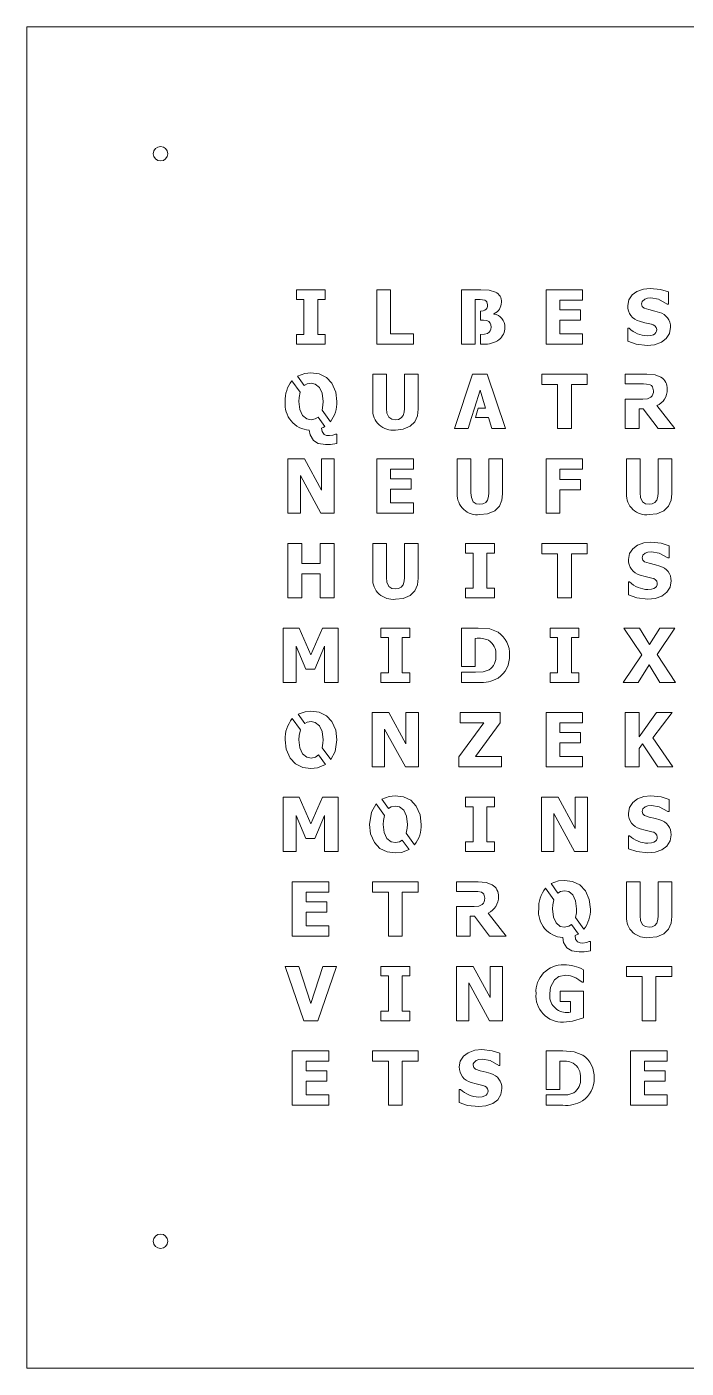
# Model space of a CAD drawing. Header units: millimetres. Extents: x -195 to 195, y -185 to 185.
# Drawn here: x -195 to -13.1, y -185 to 185 of the extents above; entities that cross this region are included whole.
import ezdxf

# ---------------------------------------------------------------- set-up
doc = ezdxf.new("R2010")
doc.units = ezdxf.units.MM

msp = doc.modelspace()

# ---------------------------------------------------------------- linework, layer by layer
at = {"color": 7, "linetype": 'Continuous', "lineweight": 15}
for p, q in [((-195, 185), (-195, -185)), ((195, 185), (-195, 185)), ((-120.64, 112.48), (-112.66, 112.48)), ((-120.64, 109.83), (-120.64, 112.48)), ((-112.66, 112.48), (-112.66, 109.83)), ((-98.42, 112.48), (-94.62, 112.48)), ((-98.42, 97.48), (-98.42, 112.48)), ((-94.62, 112.48), (-94.62, 100.33)), ((-75.09, 112.48), (-69.78, 112.48)), ((-75.09, 97.48), (-75.09, 112.48)), ((-51.76, 112.48), (-41.69, 112.48)), ((-51.76, 97.48), (-51.76, 112.48)), ((-41.69, 112.48), (-41.69, 109.64)), ((-17.98, 111.87), (-17.98, 108.5)), ((-118.55, 109.83), (-120.64, 109.83)), ((-118.55, 100.14), (-118.55, 109.83)), ((-114.75, 109.83), (-114.75, 100.14)), ((-112.66, 109.83), (-114.75, 109.83)), ((-71.29, 109.83), (-71.29, 97.48)), ((-71.03, 109.83), (-71.29, 109.83)), ((-47.96, 109.64), (-47.96, 106.98)), ((-41.69, 109.64), (-47.96, 109.64)), ((-17.98, 108.5), (-18.31, 108.5)), ((-69.79, 104.13), (-69.79, 106.61)), ((-66.13, 105.85), (-66.13, 105.77)), ((-47.96, 106.98), (-42.26, 106.98)), ((-47.96, 104.13), (-47.96, 100.33)), ((-42.26, 104.13), (-47.96, 104.13)), ((-42.26, 106.98), (-42.26, 104.13)), ((-120.64, 100.14), (-118.55, 100.14)), ((-120.64, 97.48), (-120.64, 100.14)), ((-114.75, 100.14), (-112.66, 100.14)), ((-112.66, 100.14), (-112.66, 97.48)), ((-94.62, 100.33), (-88.35, 100.33)), ((-88.35, 100.33), (-88.35, 97.48)), ((-69.79, 97.48), (-69.79, 100.15)), ((-47.96, 100.33), (-41.69, 100.33)), ((-41.69, 100.33), (-41.69, 97.48)), ((-29.18, 101.85), (-28.85, 101.85)), ((-29.18, 98.27), (-29.18, 101.85)), ((-112.66, 97.48), (-120.64, 97.48)), ((-88.35, 97.48), (-98.42, 97.48)), ((-71.29, 97.48), (-75.09, 97.48)), ((-69.1, 97.48), (-69.79, 97.48)), ((-41.69, 97.48), (-51.76, 97.48)), ((-99.58, 89.16), (-95.78, 89.16)), ((-99.58, 79.53), (-99.58, 89.16)), ((-95.78, 89.16), (-95.78, 79.74)), ((-90.84, 89.16), (-87.05, 89.16)), ((-90.84, 79.74), (-90.84, 89.16)), ((-87.05, 89.16), (-87.05, 79.54)), ((-77, 74.16), (-72, 89.16)), ((-72, 89.16), (-67.95, 89.16)), ((-67.95, 89.16), (-62.95, 74.16)), ((-52.93, 89.16), (-40.39, 89.16)), ((-52.93, 86.31), (-52.93, 89.16)), ((-40.39, 89.16), (-40.39, 86.31)), ((-29.89, 89.16), (-23.9, 89.16)), ((-29.89, 86.5), (-29.89, 89.16)), ((-121.87, 87.36), (-119.58, 84.18)), ((-118.45, 86.03), (-120.33, 88.64)), ((-48.56, 86.31), (-52.93, 86.31)), ((-48.56, 74.16), (-48.56, 86.31)), ((-44.76, 86.31), (-44.76, 74.16)), ((-40.39, 86.31), (-44.76, 86.31)), ((-24.86, 86.5), (-29.89, 86.5)), ((-69.97, 84.81), (-71.49, 79.85)), ((-68.46, 79.85), (-69.97, 84.81)), ((-29.89, 82.32), (-25.03, 82.32)), ((-29.89, 74.16), (-29.89, 82.32)), ((-111.24, 76.04), (-113.56, 79.26)), ((-71.49, 79.85), (-72.28, 77.19)), ((-71.24, 77.19), (-70.45, 79.85)), ((-70.45, 79.85), (-68.46, 79.85)), ((-26.09, 79.66), (-26.09, 74.16)), ((-24.92, 79.66), (-26.09, 79.66)), ((-20.8, 74.16), (-24.92, 79.66)), ((-21.2, 80.53), (-16.22, 74.16)), ((-114.66, 77.37), (-112.77, 74.74)), ((-73.2, 74.16), (-77, 74.16)), ((-72.28, 77.19), (-73.2, 74.16)), ((-67.67, 77.19), (-71.24, 77.19)), ((-66.75, 74.16), (-67.67, 77.19)), ((-62.95, 74.16), (-66.75, 74.16)), ((-44.76, 74.16), (-48.56, 74.16)), ((-26.09, 74.16), (-29.89, 74.16)), ((-16.22, 74.16), (-20.8, 74.16)), ((-109.85, 72.64), (-109.48, 72.64)), ((-109.48, 72.64), (-109.48, 70.07)), ((-122.96, 65.83), (-118.38, 65.83)), ((-122.96, 50.83), (-122.96, 65.83)), ((-118.38, 65.83), (-113.66, 57.23)), ((-113.66, 65.83), (-110.24, 65.83)), ((-113.66, 57.23), (-113.66, 65.83)), ((-110.24, 65.83), (-110.24, 50.83)), ((-98.42, 65.83), (-88.35, 65.83)), ((-98.42, 50.83), (-98.42, 65.83)), ((-94.62, 62.98), (-94.62, 60.32)), ((-88.35, 62.98), (-94.62, 62.98)), ((-88.35, 65.83), (-88.35, 62.98)), ((-76.26, 65.83), (-72.47, 65.83)), ((-76.26, 56.2), (-76.26, 65.83)), ((-72.47, 65.83), (-72.47, 56.41)), ((-67.53, 65.83), (-63.73, 65.83)), ((-67.53, 56.41), (-67.53, 65.83)), ((-63.73, 65.83), (-63.73, 56.21)), ((-51.76, 65.83), (-41.69, 65.83)), ((-51.76, 50.83), (-51.76, 65.83)), ((-47.96, 62.98), (-47.96, 60.13)), ((-41.69, 62.98), (-47.96, 62.98)), ((-41.69, 65.83), (-41.69, 62.98)), ((-29.59, 65.83), (-25.79, 65.83)), ((-29.59, 56.2), (-29.59, 65.83)), ((-25.79, 65.83), (-25.79, 56.41)), ((-20.85, 65.83), (-17.06, 65.83)), ((-20.85, 56.41), (-20.85, 65.83)), ((-17.06, 65.83), (-17.06, 56.21)), ((-119.54, 61.28), (-119.54, 50.83)), ((-113.84, 50.83), (-119.54, 61.28)), ((-94.62, 60.32), (-88.92, 60.32)), ((-88.92, 60.32), (-88.92, 57.47)), ((-47.96, 60.13), (-42.26, 60.13)), ((-42.26, 60.13), (-42.26, 57.28)), ((-94.62, 57.47), (-94.62, 53.67)), ((-88.92, 57.47), (-94.62, 57.47)), ((-47.96, 57.28), (-47.96, 50.83)), ((-42.26, 57.28), (-47.96, 57.28)), ((-94.62, 53.67), (-88.35, 53.67)), ((-88.35, 53.67), (-88.35, 50.83)), ((-119.54, 50.83), (-122.96, 50.83)), ((-110.24, 50.83), (-113.84, 50.83)), ((-88.35, 50.83), (-98.42, 50.83)), ((-47.96, 50.83), (-51.76, 50.83)), ((-122.96, 42.49), (-119.16, 42.49)), ((-122.96, 27.5), (-122.96, 42.49)), ((-119.16, 42.49), (-119.16, 36.99)), ((-114.04, 42.49), (-110.24, 42.49)), ((-114.04, 36.99), (-114.04, 42.49)), ((-110.24, 42.49), (-110.24, 27.5)), ((-99.58, 42.49), (-95.78, 42.49)), ((-99.58, 32.87), (-99.58, 42.49)), ((-95.78, 42.49), (-95.78, 33.08)), ((-90.84, 42.49), (-87.05, 42.49)), ((-90.84, 33.08), (-90.84, 42.49)), ((-87.05, 42.49), (-87.05, 32.88)), ((-73.98, 42.49), (-66, 42.49)), ((-73.98, 39.84), (-73.98, 42.49)), ((-66, 42.49), (-66, 39.84)), ((-52.93, 42.49), (-40.39, 42.49)), ((-52.93, 39.65), (-52.93, 42.49)), ((-40.39, 42.49), (-40.39, 39.65)), ((-17.82, 41.88), (-17.82, 38.51)), ((-71.89, 39.84), (-73.98, 39.84)), ((-71.89, 30.15), (-71.89, 39.84)), ((-68.09, 39.84), (-68.09, 30.15)), ((-66, 39.84), (-68.09, 39.84)), ((-48.56, 39.65), (-52.93, 39.65)), ((-48.56, 27.5), (-48.56, 39.65)), ((-44.76, 39.65), (-44.76, 27.5)), ((-40.39, 39.65), (-44.76, 39.65)), ((-17.82, 38.51), (-18.16, 38.51)), ((-119.16, 36.99), (-114.04, 36.99)), ((-119.16, 34.14), (-119.16, 27.5)), ((-114.04, 34.14), (-119.16, 34.14)), ((-114.04, 27.5), (-114.04, 34.14)), ((-73.98, 30.15), (-71.89, 30.15)), ((-73.98, 27.5), (-73.98, 30.15)), ((-68.09, 30.15), (-66, 30.15)), ((-66, 30.15), (-66, 27.5)), ((-29.03, 31.86), (-28.69, 31.86)), ((-29.03, 28.28), (-29.03, 31.86)), ((-119.16, 27.5), (-122.96, 27.5)), ((-110.24, 27.5), (-114.04, 27.5)), ((-66, 27.5), (-73.98, 27.5)), ((-44.76, 27.5), (-48.56, 27.5)), ((-124.28, 19.16), (-119.9, 19.16)), ((-124.28, 4.17), (-124.28, 19.16)), ((-119.9, 19.16), (-116.68, 11.81)), ((-116.68, 11.81), (-113.46, 19.16)), ((-113.46, 19.16), (-109.09, 19.16)), ((-109.09, 19.16), (-109.09, 4.17)), ((-97.31, 19.16), (-89.33, 19.16)), ((-97.31, 16.51), (-97.31, 19.16)), ((-89.33, 19.16), (-89.33, 16.51)), ((-75.09, 19.16), (-70.47, 19.16)), ((-75.09, 8.51), (-75.09, 19.16)), ((-50.65, 19.16), (-42.67, 19.16)), ((-50.65, 16.51), (-50.65, 19.16)), ((-42.67, 19.16), (-42.67, 16.51)), ((-30.26, 19.16), (-25.93, 19.16)), ((-25.36, 11.73), (-30.26, 19.16)), ((-25.93, 19.16), (-23.17, 14.64)), ((-23.17, 14.64), (-20.36, 19.16)), ((-16.21, 19.16), (-21.12, 11.88)), ((-20.36, 19.16), (-16.21, 19.16)), ((-95.22, 16.51), (-97.31, 16.51)), ((-95.22, 6.82), (-95.22, 16.51)), ((-91.42, 16.51), (-91.42, 6.82)), ((-89.33, 16.51), (-91.42, 16.51)), ((-71.29, 16.32), (-71.29, 8.51)), ((-71.22, 16.32), (-71.29, 16.32)), ((-48.56, 16.51), (-50.65, 16.51)), ((-48.56, 6.82), (-48.56, 16.51)), ((-44.76, 16.51), (-44.76, 6.82)), ((-42.67, 16.51), (-44.76, 16.51)), ((-120.67, 14.15), (-120.67, 4.17)), ((-118.03, 7.77), (-120.67, 14.15)), ((-112.89, 14.15), (-115.53, 7.77)), ((-112.89, 4.17), (-112.89, 14.15)), ((-30.45, 4.17), (-25.36, 11.73)), ((-21.12, 11.88), (-16.02, 4.17)), ((-115.53, 7.77), (-118.03, 7.77)), ((-71.29, 8.51), (-75.09, 8.51)), ((-23.31, 8.97), (-26.31, 4.17)), ((-20.36, 4.17), (-23.31, 8.97)), ((-120.67, 4.17), (-124.28, 4.17)), ((-109.09, 4.17), (-112.89, 4.17)), ((-97.31, 6.82), (-95.22, 6.82)), ((-97.31, 4.17), (-97.31, 6.82)), ((-89.33, 4.17), (-97.31, 4.17)), ((-91.42, 6.82), (-89.33, 6.82)), ((-89.33, 6.82), (-89.33, 4.17)), ((-75.09, 7.01), (-71.22, 7.01)), ((-75.09, 4.17), (-75.09, 7.01)), ((-70.43, 4.17), (-75.09, 4.17)), ((-50.65, 6.82), (-48.56, 6.82)), ((-50.65, 4.17), (-50.65, 6.82)), ((-42.67, 4.17), (-50.65, 4.17)), ((-44.76, 6.82), (-42.67, 6.82)), ((-42.67, 6.82), (-42.67, 4.17)), ((-26.31, 4.17), (-30.45, 4.17)), ((-16.02, 4.17), (-20.36, 4.17)), ((-121.76, -5.82), (-119.51, -8.93)), ((-118.31, -7.18), (-120.18, -4.6)), ((-99.7, -4.17), (-95.12, -4.17)), ((-99.7, -19.16), (-99.7, -4.17)), ((-95.12, -4.17), (-90.39, -12.76)), ((-90.39, -4.17), (-86.98, -4.17)), ((-90.39, -12.76), (-90.39, -4.17)), ((-86.98, -4.17), (-86.98, -19.16)), ((-75.78, -16.37), (-68.9, -7.01)), ((-75.4, -4.17), (-64.39, -4.17)), ((-75.4, -7.01), (-75.4, -4.17)), ((-68.9, -7.01), (-75.4, -7.01)), ((-64.39, -7.01), (-71.23, -16.32)), ((-64.39, -4.17), (-64.39, -7.01)), ((-51.76, -4.17), (-41.69, -4.17)), ((-51.76, -19.16), (-51.76, -4.17)), ((-47.96, -7.01), (-47.96, -9.67)), ((-41.69, -7.01), (-47.96, -7.01)), ((-41.69, -4.17), (-41.69, -7.01)), ((-29.89, -4.17), (-26.09, -4.17)), ((-29.89, -19.16), (-29.89, -4.17)), ((-26.09, -10.88), (-21.28, -4.17)), ((-26.09, -4.17), (-26.09, -10.88)), ((-16.98, -4.17), (-22.3, -11.13)), ((-21.28, -4.17), (-16.98, -4.17)), ((-96.28, -8.71), (-96.28, -19.16)), ((-90.57, -19.16), (-96.28, -8.71)), ((-47.96, -9.67), (-42.26, -9.67)), ((-42.26, -9.67), (-42.26, -12.52)), ((-111.13, -17.14), (-113.5, -13.84)), ((-47.96, -12.52), (-47.96, -16.32)), ((-42.26, -12.52), (-47.96, -12.52)), ((-25.16, -12.81), (-26.09, -14.1)), ((-26.09, -14.1), (-26.09, -19.16)), ((-20.93, -19.16), (-25.16, -12.81)), ((-22.3, -11.13), (-16.79, -19.16)), ((-114.54, -15.83), (-112.62, -18.49)), ((-75.78, -19.16), (-75.78, -16.37)), ((-71.23, -16.32), (-64.01, -16.32)), ((-64.01, -16.32), (-64.01, -19.16)), ((-47.96, -16.32), (-41.69, -16.32)), ((-41.69, -16.32), (-41.69, -19.16)), ((-96.28, -19.16), (-99.7, -19.16)), ((-86.98, -19.16), (-90.57, -19.16)), ((-64.01, -19.16), (-75.78, -19.16)), ((-41.69, -19.16), (-51.76, -19.16)), ((-26.09, -19.16), (-29.89, -19.16)), ((-16.79, -19.16), (-20.93, -19.16)), ((-124.28, -27.5), (-119.9, -27.5)), ((-124.28, -42.49), (-124.28, -27.5)), ((-119.9, -27.5), (-116.68, -34.85)), ((-116.68, -34.85), (-113.46, -27.5)), ((-113.46, -27.5), (-109.09, -27.5)), ((-109.09, -27.5), (-109.09, -42.49)), ((-98.64, -29.32), (-96.33, -32.51)), ((-95.21, -30.64), (-97.1, -28.03)), ((-73.98, -27.5), (-66, -27.5)), ((-73.98, -30.15), (-73.98, -27.5)), ((-66, -27.5), (-66, -30.15)), ((-53.01, -27.5), (-48.43, -27.5)), ((-53.01, -42.49), (-53.01, -27.5)), ((-48.43, -27.5), (-43.71, -36.09)), ((-43.71, -27.5), (-40.29, -27.5)), ((-43.71, -36.09), (-43.71, -27.5)), ((-40.29, -27.5), (-40.29, -42.49)), ((-17.82, -28.11), (-17.82, -31.48)), ((-120.67, -32.51), (-120.67, -42.49)), ((-118.03, -38.89), (-120.67, -32.51)), ((-112.89, -32.51), (-115.53, -38.89)), ((-112.89, -42.49), (-112.89, -32.51)), ((-71.89, -30.15), (-73.98, -30.15)), ((-71.89, -39.84), (-71.89, -30.15)), ((-68.09, -30.15), (-68.09, -39.84)), ((-66, -30.15), (-68.09, -30.15)), ((-49.6, -32.04), (-49.6, -42.49)), ((-43.89, -42.49), (-49.6, -32.04)), ((-17.82, -31.48), (-18.16, -31.48)), ((-115.53, -38.89), (-118.03, -38.89)), ((-91.43, -39.31), (-89.53, -41.93)), ((-88, -40.64), (-90.31, -37.43)), ((-73.98, -39.84), (-71.89, -39.84)), ((-73.98, -42.49), (-73.98, -39.84)), ((-68.09, -39.84), (-66, -39.84)), ((-66, -39.84), (-66, -42.49)), ((-29.03, -38.13), (-28.69, -38.13)), ((-29.03, -41.71), (-29.03, -38.13)), ((-120.67, -42.49), (-124.28, -42.49)), ((-109.09, -42.49), (-112.89, -42.49)), ((-66, -42.49), (-73.98, -42.49)), ((-49.6, -42.49), (-53.01, -42.49)), ((-40.29, -42.49), (-43.89, -42.49)), ((-121.75, -50.83), (-111.68, -50.83)), ((-121.75, -65.83), (-121.75, -50.83)), ((-111.68, -50.83), (-111.68, -53.67)), ((-99.59, -50.83), (-87.05, -50.83)), ((-99.59, -53.67), (-99.59, -50.83)), ((-87.05, -50.83), (-87.05, -53.67)), ((-76.46, -50.83), (-70.47, -50.83)), ((-76.46, -53.48), (-76.46, -50.83)), ((-48.5, -53.95), (-50.38, -51.35)), ((-29.59, -50.83), (-25.79, -50.83)), ((-29.59, -60.45), (-29.59, -50.83)), ((-25.79, -50.83), (-25.79, -60.24)), ((-20.85, -50.83), (-17.06, -50.83)), ((-20.85, -60.24), (-20.85, -50.83)), ((-17.06, -50.83), (-17.06, -60.44)), ((-117.95, -53.67), (-117.95, -56.33)), ((-111.68, -53.67), (-117.95, -53.67)), ((-95.22, -53.67), (-99.59, -53.67)), ((-95.22, -65.83), (-95.22, -53.67)), ((-91.42, -53.67), (-91.42, -65.83)), ((-87.05, -53.67), (-91.42, -53.67)), ((-71.42, -53.48), (-76.46, -53.48)), ((-51.93, -52.62), (-49.63, -55.8)), ((-117.95, -56.33), (-112.25, -56.33)), ((-117.95, -59.18), (-117.95, -62.98)), ((-112.25, -59.18), (-117.95, -59.18)), ((-112.25, -56.33), (-112.25, -59.18)), ((-76.46, -57.66), (-71.6, -57.66)), ((-76.46, -65.83), (-76.46, -57.66)), ((-72.66, -60.32), (-72.66, -65.83)), ((-71.49, -60.32), (-72.66, -60.32)), ((-67.36, -65.83), (-71.49, -60.32)), ((-67.76, -59.45), (-62.79, -65.83)), ((-44.72, -62.62), (-42.83, -65.24)), ((-41.3, -63.94), (-43.62, -60.72)), ((-111.68, -65.83), (-121.75, -65.83)), ((-117.95, -62.98), (-111.68, -62.98)), ((-111.68, -62.98), (-111.68, -65.83)), ((-91.42, -65.83), (-95.22, -65.83)), ((-72.66, -65.83), (-76.46, -65.83)), ((-62.79, -65.83), (-67.36, -65.83)), ((-39.9, -67.34), (-39.53, -67.34)), ((-39.53, -67.34), (-39.53, -69.91)), ((-123.77, -74.16), (-119.96, -74.16)), ((-118.61, -89.16), (-123.77, -74.16)), ((-119.96, -74.16), (-116.65, -84.45)), ((-116.65, -84.45), (-113.35, -74.16)), ((-109.53, -74.16), (-114.69, -89.16)), ((-113.35, -74.16), (-109.53, -74.16)), ((-97.31, -74.16), (-89.33, -74.16)), ((-97.31, -76.81), (-97.31, -74.16)), ((-95.22, -76.81), (-97.31, -76.81)), ((-95.22, -86.5), (-95.22, -76.81)), ((-91.42, -76.81), (-91.42, -86.5)), ((-89.33, -76.81), (-91.42, -76.81)), ((-89.33, -74.16), (-89.33, -76.81)), ((-76.46, -74.16), (-71.88, -74.16)), ((-76.46, -89.16), (-76.46, -74.16)), ((-71.88, -74.16), (-67.15, -82.75)), ((-67.15, -74.16), (-63.74, -74.16)), ((-67.15, -82.75), (-67.15, -74.16)), ((-63.74, -74.16), (-63.74, -89.16)), ((-41.41, -75.08), (-41.41, -78.52)), ((-29.6, -74.16), (-17.06, -74.16)), ((-29.6, -77), (-29.6, -74.16)), ((-25.23, -77), (-29.6, -77)), ((-25.23, -89.16), (-25.23, -77)), ((-21.43, -77), (-21.43, -89.16)), ((-17.06, -77), (-21.43, -77)), ((-17.06, -74.16), (-17.06, -77)), ((-73.04, -78.7), (-73.04, -89.16)), ((-67.33, -89.16), (-73.04, -78.7)), ((-47.87, -80.99), (-41.41, -80.99)), ((-47.87, -83.84), (-47.87, -80.99)), ((-41.41, -78.52), (-41.75, -78.52)), ((-41.41, -80.99), (-41.41, -88.37)), ((-45.02, -83.84), (-47.87, -83.84)), ((-45.02, -86.83), (-45.02, -83.84)), ((-97.31, -86.5), (-95.22, -86.5)), ((-97.31, -89.16), (-97.31, -86.5)), ((-91.42, -86.5), (-89.33, -86.5)), ((-89.33, -86.5), (-89.33, -89.16)), ((-114.69, -89.16), (-118.61, -89.16)), ((-89.33, -89.16), (-97.31, -89.16)), ((-73.04, -89.16), (-76.46, -89.16)), ((-63.74, -89.16), (-67.33, -89.16)), ((-21.43, -89.16), (-25.23, -89.16)), ((-121.75, -97.48), (-111.68, -97.48)), ((-121.75, -112.48), (-121.75, -97.48)), ((-111.68, -97.48), (-111.68, -100.33)), ((-99.59, -97.48), (-87.05, -97.48)), ((-99.59, -100.33), (-99.59, -97.48)), ((-87.05, -97.48), (-87.05, -100.33)), ((-64.48, -98.1), (-64.48, -101.47)), ((-51.76, -97.48), (-47.14, -97.48)), ((-51.76, -108.14), (-51.76, -97.48)), ((-28.43, -97.48), (-18.36, -97.48)), ((-28.43, -112.48), (-28.43, -97.48)), ((-18.36, -97.48), (-18.36, -100.33)), ((-117.95, -100.33), (-117.95, -102.99)), ((-111.68, -100.33), (-117.95, -100.33)), ((-117.95, -102.99), (-112.25, -102.99)), ((-112.25, -102.99), (-112.25, -105.84)), ((-95.22, -100.33), (-99.59, -100.33)), ((-95.22, -112.48), (-95.22, -100.33)), ((-91.42, -100.33), (-91.42, -112.48)), ((-87.05, -100.33), (-91.42, -100.33)), ((-64.48, -101.47), (-64.82, -101.47)), ((-47.96, -100.33), (-47.96, -108.14)), ((-47.89, -100.33), (-47.96, -100.33)), ((-24.63, -100.33), (-24.63, -102.99)), ((-18.36, -100.33), (-24.63, -100.33)), ((-24.63, -102.99), (-18.93, -102.99)), ((-18.93, -102.99), (-18.93, -105.84)), ((-117.95, -105.84), (-117.95, -109.64)), ((-112.25, -105.84), (-117.95, -105.84)), ((-24.63, -105.84), (-24.63, -109.64)), ((-18.93, -105.84), (-24.63, -105.84)), ((-117.95, -109.64), (-111.68, -109.64)), ((-111.68, -109.64), (-111.68, -112.48)), ((-75.69, -108.12), (-75.35, -108.12)), ((-75.69, -111.7), (-75.69, -108.12)), ((-47.96, -108.14), (-51.76, -108.14)), ((-51.76, -109.64), (-47.89, -109.64)), ((-51.76, -112.48), (-51.76, -109.64)), ((-24.63, -109.64), (-18.36, -109.64)), ((-18.36, -109.64), (-18.36, -112.48)), ((-111.68, -112.48), (-121.75, -112.48)), ((-91.42, -112.48), (-95.22, -112.48)), ((-47.1, -112.48), (-51.76, -112.48)), ((-18.36, -112.48), (-28.43, -112.48)), ((-195, -185), (195, -185))]:
    msp.add_line(p, q, dxfattribs=at)
at = {"color": 7, "linetype": 'Continuous', "lineweight": 15, "flags": 128}
for points in [[(-69.78, 112.48), (-67.43, 112.38), (-65.67, 111.84)], [(-29.18, 108.09), (-28.89, 109.68), (-28, 111.03), (-26.69, 112), (-24.9, 112.67), (-22.99, 112.86)], [(-22.99, 112.86), (-20.13, 112.55), (-17.98, 111.87)], [(-68.64, 109.63), (-69.96, 109.82), (-71.03, 109.83)], [(-67.87, 108.31), (-68.11, 109.17), (-68.34, 109.44), (-68.64, 109.63)], [(-24.52, 109.84), (-25.19, 109.23), (-25.34, 108.9), (-25.39, 108.55)], [(-25.39, 108.55), (-25.22, 107.89), (-24.71, 107.44), (-23.41, 107)], [(-22.82, 110.21), (-23.8, 110.11), (-24.52, 109.84)], [(-18.31, 108.5), (-20.7, 109.84), (-22.82, 110.21)], [(-69.79, 106.61), (-69.14, 106.67), (-68.67, 106.83)], [(-68.05, 103.96), (-69.01, 104.11), (-69.79, 104.13)], [(-22.7, 102.94), (-24.53, 103.37), (-25.95, 103.77)], [(-23.41, 107), (-21.76, 106.61), (-20.48, 106.22)], [(-69.79, 100.15), (-68.71, 100.2), (-67.91, 100.45)], [(-17.41, 102.13), (-17.69, 100.45), (-18.58, 99.01), (-19.93, 97.97), (-21.82, 97.29), (-23.82, 97.11)], [(-23.81, 99.76), (-22.85, 99.86), (-22.13, 100.08)], [(-23.82, 97.11), (-26.89, 97.46), (-29.18, 98.27)], [(-120.33, 88.64), (-118.3, 89.38), (-116.61, 89.53)], [(-116.61, 89.53), (-114.38, 89.26), (-112.36, 88.3), (-110.81, 86.68), (-109.77, 84.26), (-109.48, 81.63)], [(-23.9, 89.16), (-21.68, 88.98), (-20.05, 88.35)], [(-116.59, 86.69), (-117.7, 86.49), (-118.45, 86.03)], [(-114.28, 85.53), (-115.44, 86.46), (-116.59, 86.69)], [(-113.28, 81.66), (-113.54, 83.91), (-114.28, 85.53)], [(-23.03, 86.26), (-24.04, 86.47), (-24.86, 86.5)], [(-22.11, 84.6), (-22.36, 85.69), (-22.65, 86.02), (-23.03, 86.26)], [(-119.58, 84.18), (-119.87, 82.78), (-119.92, 81.65)], [(-119.92, 81.65), (-119.67, 79.4), (-118.92, 77.79)], [(-113.56, 79.26), (-113.32, 80.6), (-113.28, 81.66)], [(-25.03, 82.32), (-23.73, 82.42), (-22.81, 82.84)], [(-118.92, 77.79), (-117.76, 76.85), (-116.59, 76.62)], [(-95.78, 79.74), (-95.66, 78.47), (-95.14, 77.31), (-94.31, 76.77), (-93.32, 76.62)], [(-93.32, 76.62), (-92.47, 76.72), (-91.71, 77.1), (-91.19, 77.77), (-90.91, 78.73), (-90.84, 79.74)], [(-87.05, 79.54), (-87.24, 77.74), (-87.95, 76.08), (-89.22, 74.8), (-91.19, 73.99), (-93.32, 73.78)], [(-116.59, 76.62), (-115.44, 76.86), (-114.66, 77.37)], [(-112.77, 74.74), (-113.26, 74.48), (-113.66, 74.31)], [(-113.66, 74.31), (-113.53, 73.35), (-113, 72.57), (-112.29, 72.31), (-111.53, 72.26)], [(-115.94, 70.93), (-116.84, 72.42), (-117.08, 73.78)], [(-112.57, 69.79), (-114.58, 70.09), (-115.94, 70.93)], [(-111.53, 72.26), (-110.57, 72.39), (-109.85, 72.64)], [(-109.48, 70.07), (-111.2, 69.82), (-112.57, 69.79)], [(-72.47, 56.41), (-72.35, 55.14), (-71.82, 53.98), (-70.99, 53.44), (-70, 53.29)], [(-70, 53.29), (-69.16, 53.39), (-68.4, 53.77), (-67.88, 54.44), (-67.6, 55.4), (-67.53, 56.41)], [(-63.73, 56.21), (-63.93, 54.41), (-64.63, 52.75), (-65.91, 51.47), (-67.88, 50.66), (-70, 50.45)], [(-25.79, 56.41), (-25.67, 55.14), (-25.15, 53.98), (-24.32, 53.44), (-23.33, 53.29)], [(-23.33, 53.29), (-22.48, 53.39), (-21.72, 53.77), (-21.2, 54.44), (-20.92, 55.4), (-20.85, 56.41)], [(-17.06, 56.21), (-17.25, 54.41), (-17.96, 52.75), (-19.23, 51.47), (-21.2, 50.66), (-23.33, 50.45)], [(-29.03, 38.1), (-28.74, 39.69), (-27.84, 41.04), (-26.54, 42.01), (-24.74, 42.68), (-22.83, 42.87)], [(-22.83, 42.87), (-19.98, 42.56), (-17.82, 41.88)], [(-24.37, 39.85), (-25.03, 39.24), (-25.18, 38.91), (-25.23, 38.56)], [(-25.23, 38.56), (-25.06, 37.9), (-24.55, 37.45), (-23.26, 37.01)], [(-22.66, 40.22), (-23.64, 40.12), (-24.37, 39.85)], [(-23.26, 37.01), (-21.6, 36.62), (-20.32, 36.23)], [(-18.16, 38.51), (-20.54, 39.85), (-22.66, 40.22)], [(-22.54, 32.95), (-24.37, 33.38), (-25.79, 33.78)], [(-95.78, 33.08), (-95.66, 31.81), (-95.14, 30.65), (-94.31, 30.11), (-93.32, 29.96)], [(-93.32, 29.96), (-92.47, 30.06), (-91.71, 30.44), (-91.19, 31.11), (-90.91, 32.07), (-90.84, 33.08)], [(-87.05, 32.88), (-87.24, 31.08), (-87.95, 29.42), (-89.22, 28.14), (-91.19, 27.33), (-93.32, 27.12)], [(-17.25, 32.14), (-17.53, 30.46), (-18.42, 29.02), (-19.77, 27.98), (-21.66, 27.3), (-23.66, 27.12)], [(-23.65, 29.77), (-22.69, 29.87), (-21.97, 30.09)], [(-23.66, 27.12), (-26.73, 27.47), (-29.03, 28.28)], [(-70.47, 19.16), (-67.28, 18.92), (-64.96, 17.99)], [(-71.22, 7.01), (-69.06, 7.06), (-67.46, 7.59)], [(-120.18, -4.6), (-118.22, -3.93), (-116.61, -3.79)], [(-116.59, -6.63), (-117.61, -6.79), (-118.31, -7.18)], [(-116.61, -3.79), (-114.38, -4.06), (-112.36, -5.02), (-110.81, -6.63), (-109.77, -9.05), (-109.48, -11.67)], [(-114.28, -7.79), (-115.44, -6.86), (-116.59, -6.63)], [(-119.51, -8.93), (-119.86, -10.45), (-119.92, -11.67)], [(-113.28, -11.66), (-113.54, -9.41), (-114.28, -7.79)], [(-116.61, -19.54), (-118.82, -19.27), (-120.84, -18.31), (-122.38, -16.7), (-123.43, -14.29), (-123.72, -11.67)], [(-119.92, -11.67), (-119.67, -13.92), (-118.92, -15.53)], [(-113.5, -13.84), (-113.31, -12.63), (-113.28, -11.66)], [(-109.48, -11.67), (-109.94, -14.89), (-111.13, -17.14)], [(-118.92, -15.53), (-117.76, -16.47), (-116.59, -16.7)], [(-112.62, -18.49), (-114.78, -19.36), (-116.61, -19.54)], [(-116.59, -16.7), (-115.35, -16.42), (-114.54, -15.83)], [(-100.46, -35), (-99.95, -31.64), (-98.64, -29.32)], [(-97.1, -28.03), (-95.05, -27.27), (-93.34, -27.12)], [(-93.34, -27.12), (-91.12, -27.39), (-89.1, -28.35), (-87.55, -29.96), (-86.5, -32.38), (-86.22, -35)], [(-29.03, -31.89), (-28.74, -30.3), (-27.84, -28.95), (-26.54, -27.98), (-24.74, -27.31), (-22.83, -27.12)], [(-22.83, -27.12), (-19.98, -27.43), (-17.82, -28.11)], [(-96.33, -32.51), (-96.6, -33.89), (-96.66, -35)], [(-93.33, -29.96), (-94.45, -30.16), (-95.21, -30.64)], [(-91.01, -31.12), (-92.18, -30.19), (-93.33, -29.96)], [(-90.01, -34.99), (-90.27, -32.74), (-91.01, -31.12)], [(-24.37, -30.14), (-25.03, -30.75), (-25.18, -31.08), (-25.23, -31.43)], [(-25.23, -31.43), (-25.06, -32.09), (-24.55, -32.54), (-23.26, -32.98)], [(-22.66, -29.77), (-23.64, -29.87), (-24.37, -30.14)], [(-23.26, -32.98), (-21.6, -33.37), (-20.32, -33.76)], [(-18.16, -31.48), (-20.54, -30.14), (-22.66, -29.77)], [(-93.34, -42.87), (-95.56, -42.6), (-97.58, -41.64), (-99.12, -40.03), (-100.16, -37.62), (-100.46, -35)], [(-96.66, -35), (-96.41, -37.25), (-95.66, -38.86)], [(-90.31, -37.43), (-90.06, -36.08), (-90.01, -34.99)], [(-22.54, -37.04), (-24.37, -36.61), (-25.79, -36.21)], [(-95.66, -38.86), (-94.49, -39.8), (-93.33, -40.03)], [(-93.33, -40.03), (-92.2, -39.8), (-91.43, -39.31)], [(-17.25, -37.85), (-17.53, -39.53), (-18.42, -40.97), (-19.77, -42.01), (-21.66, -42.69), (-23.66, -42.87)], [(-23.65, -40.22), (-22.69, -40.12), (-21.97, -39.9)], [(-89.53, -41.93), (-91.6, -42.71), (-93.34, -42.87)], [(-23.66, -42.87), (-26.73, -42.52), (-29.03, -41.71)], [(-70.47, -50.83), (-68.24, -51), (-66.61, -51.63)], [(-50.38, -51.35), (-48.35, -50.6), (-46.66, -50.45)], [(-46.66, -50.45), (-44.43, -50.72), (-42.41, -51.68), (-40.86, -53.3), (-39.82, -55.72), (-39.53, -58.35)], [(-69.59, -53.72), (-70.61, -53.51), (-71.42, -53.48)], [(-68.67, -55.38), (-68.93, -54.29), (-69.22, -53.96), (-69.59, -53.72)], [(-46.65, -53.29), (-47.75, -53.49), (-48.5, -53.95)], [(-44.33, -54.45), (-45.49, -53.52), (-46.65, -53.29)], [(-43.33, -58.32), (-43.59, -56.07), (-44.33, -54.45)], [(-71.6, -57.66), (-70.3, -57.56), (-69.38, -57.14)], [(-49.63, -55.8), (-49.92, -57.21), (-49.98, -58.33)], [(-49.98, -58.33), (-49.73, -60.58), (-48.98, -62.19)], [(-43.62, -60.72), (-43.37, -59.39), (-43.33, -58.32)], [(-48.98, -62.19), (-47.81, -63.13), (-46.65, -63.36)], [(-46.65, -63.36), (-45.5, -63.12), (-44.72, -62.62)], [(-25.79, -60.24), (-25.67, -61.51), (-25.15, -62.67), (-24.32, -63.21), (-23.33, -63.36)], [(-23.33, -63.36), (-22.48, -63.26), (-21.72, -62.88), (-21.2, -62.21), (-20.92, -61.25), (-20.85, -60.24)], [(-17.06, -60.44), (-17.25, -62.24), (-17.96, -63.9), (-19.23, -65.18), (-21.2, -65.99), (-23.33, -66.2)], [(-45.99, -69.05), (-46.89, -67.56), (-47.13, -66.2)], [(-42.83, -65.24), (-43.31, -65.5), (-43.71, -65.67)], [(-43.71, -65.67), (-43.58, -66.63), (-43.05, -67.41), (-42.34, -67.67), (-41.59, -67.72)], [(-42.62, -70.19), (-44.63, -69.89), (-45.99, -69.05)], [(-39.53, -69.91), (-41.25, -70.16), (-42.62, -70.19)], [(-41.59, -67.72), (-40.62, -67.59), (-39.9, -67.34)], [(-46.32, -76.62), (-48.21, -77), (-49.45, -77.88)], [(-43.49, -77.35), (-45.03, -76.77), (-46.32, -76.62)], [(-41.75, -78.52), (-42.7, -77.84), (-43.49, -77.35)], [(-49.45, -77.88), (-50.51, -79.87), (-50.72, -81.64)], [(-41.41, -88.37), (-44.47, -89.27), (-46.95, -89.53)], [(-45.94, -86.88), (-45.42, -86.87), (-45.02, -86.83)], [(-75.69, -101.88), (-75.4, -100.29), (-74.5, -98.94), (-73.2, -97.97), (-71.4, -97.3), (-69.49, -97.11)], [(-69.32, -99.76), (-70.3, -99.86), (-71.03, -100.13)], [(-69.49, -97.11), (-66.64, -97.42), (-64.48, -98.1)], [(-64.82, -101.47), (-67.2, -100.13), (-69.32, -99.76)], [(-47.14, -97.48), (-43.95, -97.73), (-41.63, -98.66)], [(-71.03, -100.13), (-71.69, -100.74), (-71.84, -101.07), (-71.89, -101.42)], [(-71.89, -101.42), (-71.72, -102.08), (-71.21, -102.53), (-69.92, -102.97)], [(-69.92, -102.97), (-68.26, -103.36), (-66.98, -103.75)], [(-69.2, -107.03), (-71.03, -106.6), (-72.45, -106.2)], [(-63.91, -107.84), (-64.19, -109.52), (-65.08, -110.96), (-66.43, -112), (-68.32, -112.68), (-70.32, -112.86)], [(-70.31, -110.21), (-69.35, -110.11), (-68.63, -109.89)], [(-47.89, -109.64), (-45.73, -109.59), (-44.13, -109.06)], [(-70.32, -112.86), (-73.39, -112.51), (-75.69, -111.7)]]:
    msp.add_lwpolyline(points, dxfattribs=at)
at = {"color": 7, "linetype": 'Continuous', "lineweight": 15}
for centre in [(-158.11, 150), (-158.11, -150)]:
    msp.add_circle(centre, 2, dxfattribs=at)
for centre, radius, start, end in [((-67.05, 109.19), 2.99, 356.9523, 62.4853), ((-69.3, 108.13), 1.44, 296.1539, 7.2721), ((-67.39, 108.92), 3.32, 292.4167, 1.7995), ((-24.91, 107.93), 4.28, 177.8924, 255.9105), ((-68.61, 102.36), 1.7, 353.8997, 70.709), ((-66.65, 102.28), 3.53, 357.3371, 81.4186), ((-21.48, 102.27), 4.07, 358.0579, 75.6952), ((-68.65, 102.02), 1.74, 295.4231, 5.0872), ((-67.28, 101.97), 4.16, 308.7012, 1.9585), ((-23.53, 107.57), 7.81, 227.0476, 267.9379), ((-22.85, 101.3), 1.65, 6.6061, 85.011), ((-22.72, 101.47), 1.51, 292.8343, 0.6264), ((-68.52, 103.9), 6.44, 264.8022, 306.5594), ((-115.03, 81.99), 8.7, 141.8794, 182.3697), ((-21.96, 85.23), 3.66, 356.9311, 58.4336), ((-116.67, 80.86), 7.1, 173.7846, 266.694), ((-118.27, 81.33), 8.8, 323.0806, 1.979), ((-24.13, 84.39), 2.03, 310.4533, 5.9772), ((-23.03, 84.88), 4.73, 292.8854, 1.8312), ((-94.02, 79.29), 5.56, 177.5405, 277.2373), ((-70.71, 55.96), 5.56, 177.5405, 277.2373), ((-24.03, 55.96), 5.56, 177.5405, 277.2373), ((-24.75, 37.94), 4.28, 177.8924, 255.9105), ((-21.33, 32.28), 4.07, 358.0579, 75.6952), ((-94.02, 32.63), 5.56, 177.5405, 277.2373), ((-23.37, 37.58), 7.81, 227.0476, 267.9379), ((-22.69, 31.31), 1.65, 6.6061, 85.011), ((-22.56, 31.48), 1.51, 292.8343, 0.6264), ((-70.36, 9.37), 7, 67.1072, 97.0319), ((-69.96, 12.09), 4.39, 354.5042, 58.1327), ((-69.06, 11.98), 7.27, 357.4016, 55.7285), ((-70, 11.23), 4.44, 304.9499, 5.78), ((-69.16, 11.44), 7.37, 304.3666, 1.6426), ((-69.62, 13.47), 9.34, 265.0694, 299.663), ((-115.16, -11.3), 8.57, 140.3368, 182.5071), ((-24.75, -32.05), 4.28, 177.8924, 255.9105), ((-94.85, -35.36), 8.64, 322.4194, 2.4088), ((-21.33, -37.71), 4.07, 358.0579, 75.6952), ((-23.37, -32.41), 7.81, 227.0476, 267.9379), ((-22.69, -38.68), 1.65, 6.6061, 85.011), ((-22.56, -38.51), 1.51, 292.8343, 0.6264), ((-68.53, -54.75), 3.66, 356.9311, 58.4336), ((-70.7, -55.59), 2.03, 310.4533, 5.9772), ((-69.6, -55.1), 4.73, 292.8854, 1.8312), ((-45.07, -57.99), 8.71, 141.9284, 182.3652), ((-46.72, -59.12), 7.1, 173.7846, 266.694), ((-48.32, -58.65), 8.8, 323.0325, 1.9829), ((-24.03, -60.69), 5.56, 177.5405, 277.2373), ((-47.17, -81.13), 7.36, 87.2221, 183.8925), ((-46.55, -84.52), 10.75, 61.4611, 91.4165), ((-47.27, -82.27), 7.27, 174.908, 272.5206), ((-46.12, -82.25), 4.63, 172.5322, 272.2411), ((-45.73, -104.67), 7.27, 357.4016, 55.7285), ((-71.41, -102.04), 4.28, 177.8924, 255.9105), ((-47.03, -107.28), 7, 67.1072, 97.0319), ((-46.63, -104.56), 4.39, 354.5042, 58.1327), ((-69.35, -108.67), 1.65, 6.6061, 85.011), ((-67.99, -107.7), 4.07, 358.0579, 75.6952), ((-46.67, -105.42), 4.44, 304.9499, 5.78), ((-45.83, -105.21), 7.37, 304.3666, 1.6426), ((-70.03, -102.4), 7.81, 227.0476, 267.9379), ((-69.22, -108.5), 1.51, 292.8343, 0.6264), ((-46.29, -103.18), 9.34, 265.0694, 299.663)]:
    msp.add_arc(centre, radius, start, end, dxfattribs=at)

doc.saveas('drawing.dxf')
